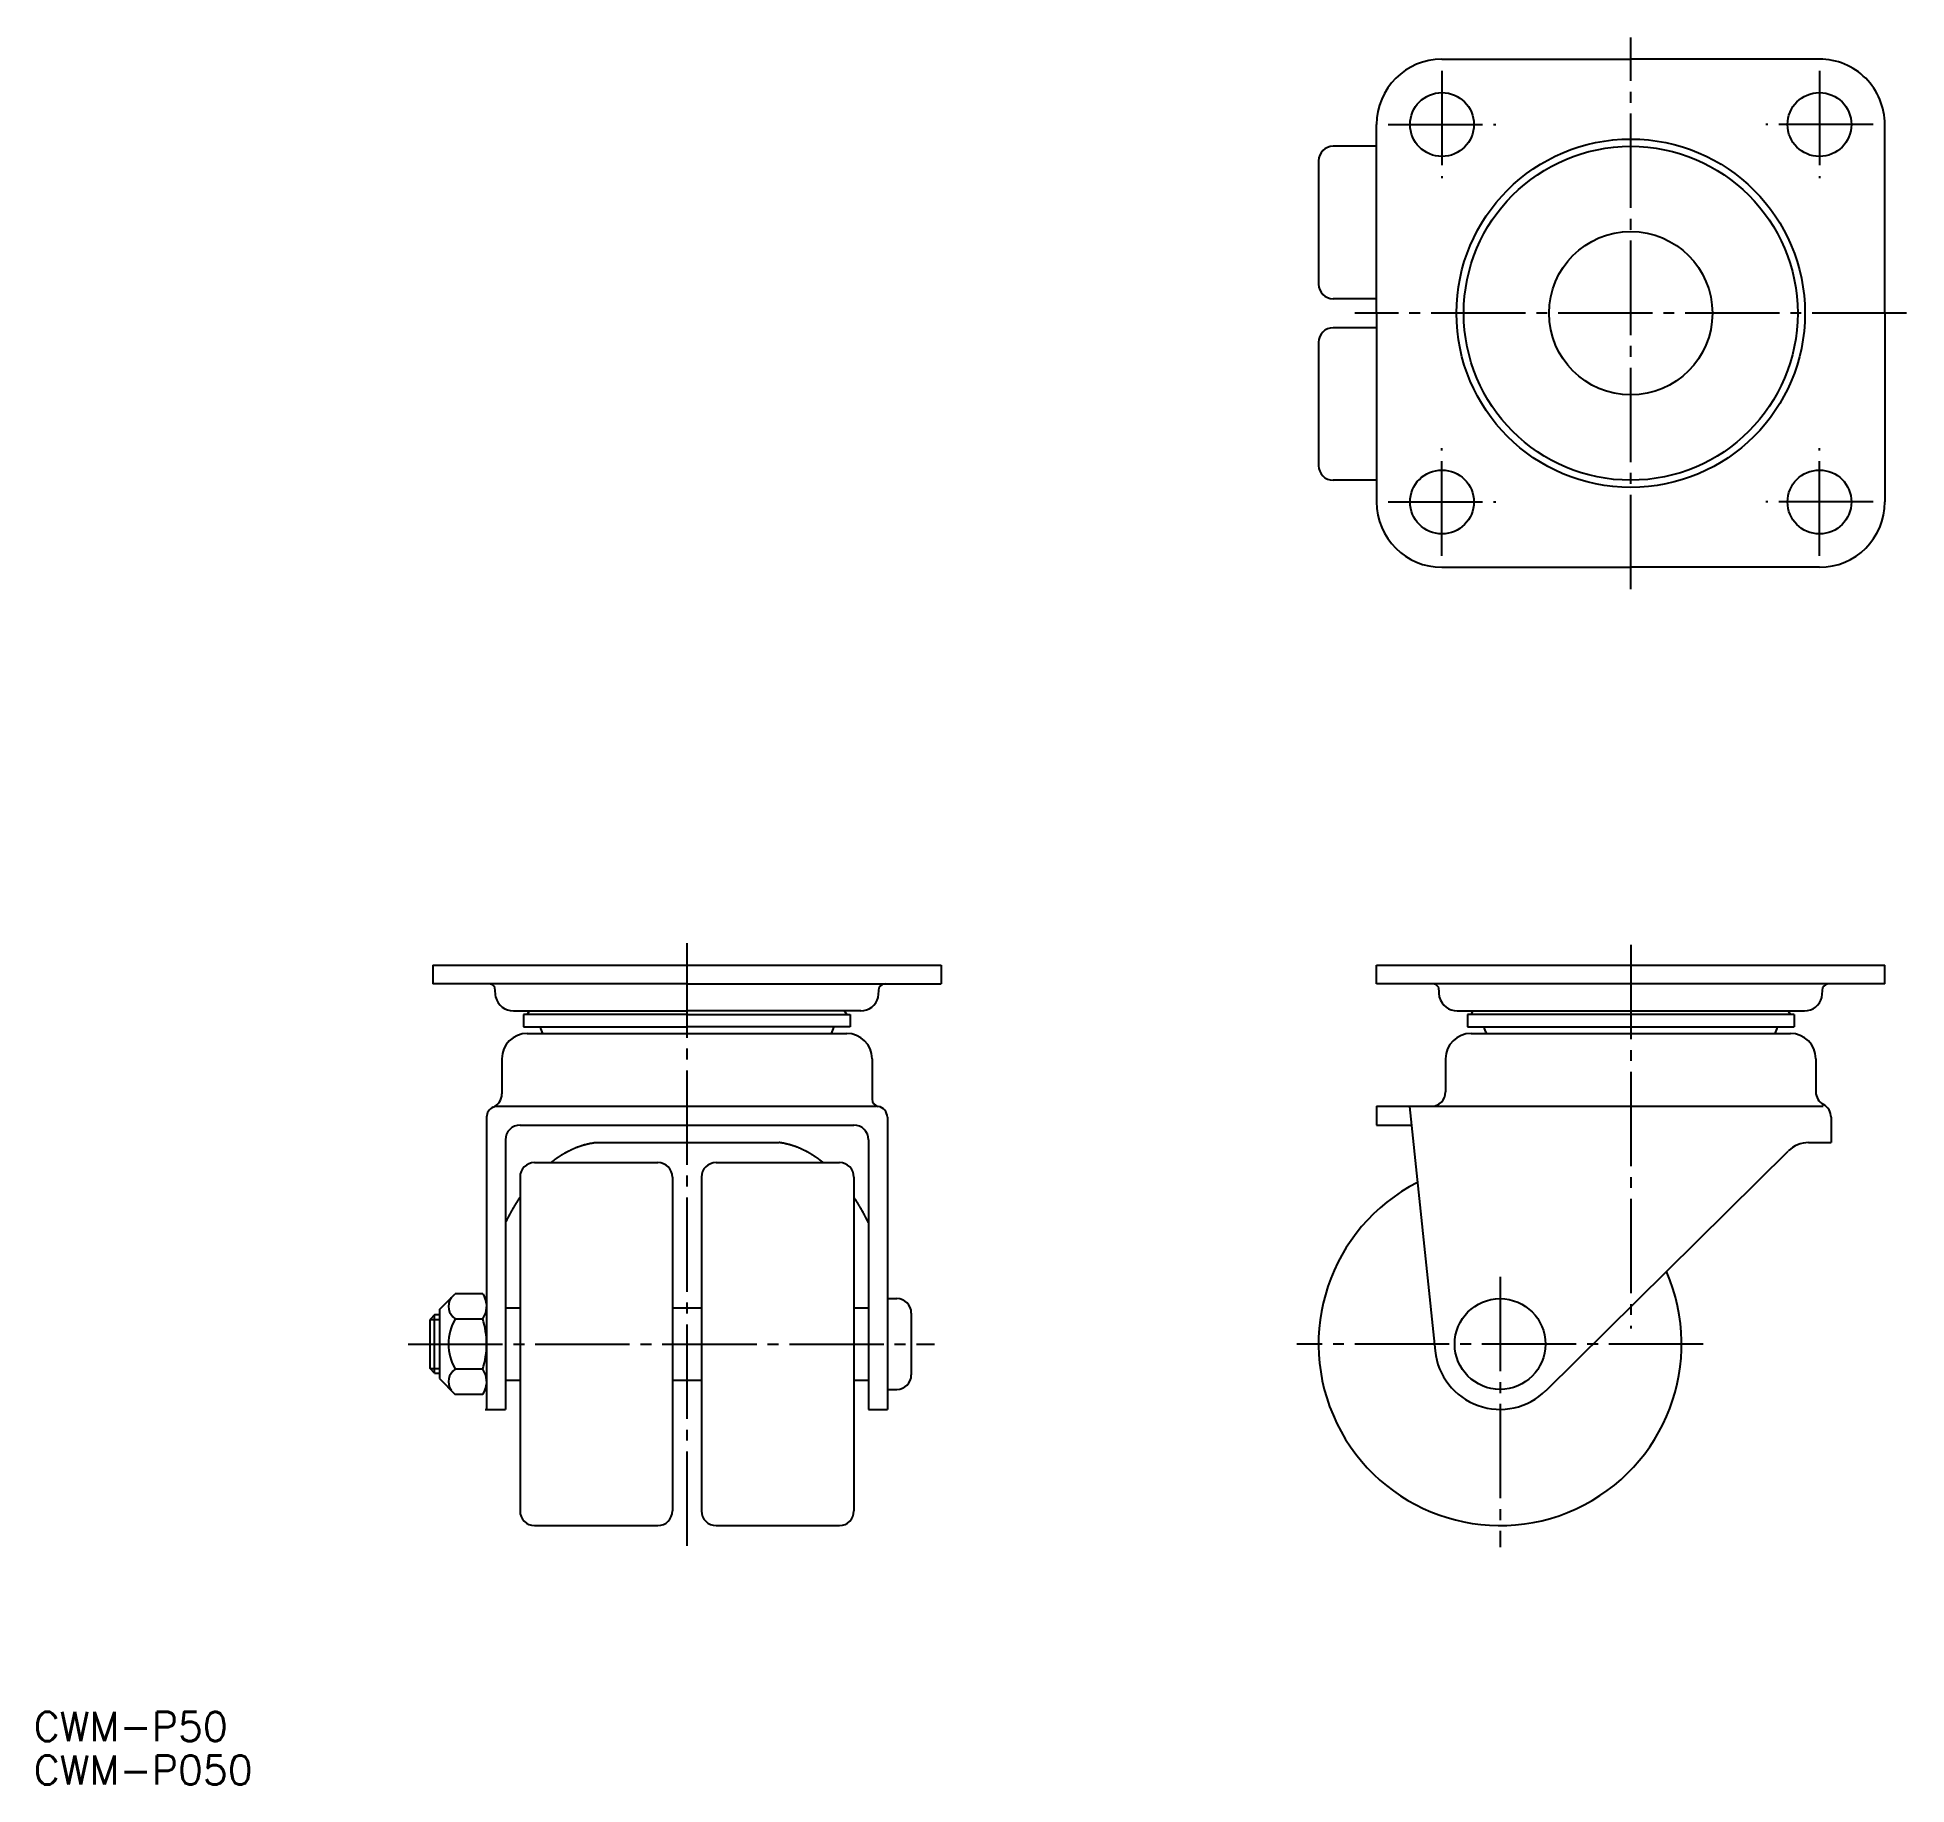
# Model space of a CAD drawing. Extents: x 96 to 353, y 60 to 301.
import ezdxf

# ---------------------------------------------------------------- set-up
doc = ezdxf.new("R2010")
doc.units = 0
doc.linetypes.add('CENTER', pattern=[17.5, 13, -1.5, 1.5, -1.5])
doc.layers.get('0').update_dxf_attribs({"linetype": 'CONTINUOUS'})
doc.layers.add('CENTER', color=1, linetype='CENTER')
doc.styles.get("Standard").update_dxf_attribs({"font": 'txt.shx', "bigfont": '@extfont2.shx'})

msp = doc.modelspace()

# ---------------------------------------------------------------- linework, layer by layer
at = {"color": 7, "linetype": 'CONTINUOUS'}
for p, q in [((289.4, 297.8), (315.4, 297.8)), ((341.4, 297.8), (315.4, 297.8)), ((280.4, 262.8), (280.4, 288.8)), ((350.4, 262.8), (350.4, 288.8)), ((272.4, 283.8), (272.4, 266.8)), ((280.4, 285.8), (274.4, 285.8)), ((280.4, 264.8), (274.4, 264.8)), ((280.4, 262.8), (280.4, 236.8)), ((350.4, 262.8), (350.4, 236.8)), ((280.4, 260.8), (274.4, 260.8)), ((272.4, 258.8), (272.4, 241.8)), ((280.4, 239.8), (274.4, 239.8)), ((289.4, 227.8), (315.4, 227.8)), ((341.4, 227.8), (315.4, 227.8)), ((150.4, 173), (220.4, 173)), ((150.4, 173), (150.4, 170.4)), ((220.4, 173), (220.4, 170.4)), ((280.4, 173), (350.4, 173)), ((280.4, 173), (350.4, 173)), ((280.4, 170.4), (280.4, 173)), ((350.4, 170.4), (350.4, 173)), ((185.4, 170.4), (150.4, 170.4)), ((185.4, 170.4), (220.4, 170.4)), ((350.4, 170.4), (280.4, 170.4)), ((159.07, 168.54), (158.95, 169.91)), ((211.74, 168.54), (211.86, 169.91)), ((289.07, 168.54), (288.95, 169.91)), ((341.74, 168.54), (341.86, 169.91)), ((161.48, 166.7), (185.4, 166.7)), ((185.4, 166.2), (162.9, 166.2)), ((162.9, 166.2), (162.9, 164.5)), ((163.4, 166.2), (163.69, 166.7)), ((209.33, 166.7), (185.4, 166.7)), ((185.4, 166.2), (207.9, 166.2)), ((207.4, 166.2), (207.11, 166.7)), ((207.9, 166.2), (207.9, 164.5)), ((291.48, 166.7), (339.33, 166.7)), ((337.9, 166.2), (292.9, 166.2)), ((292.9, 166.2), (292.9, 164.5)), ((293.4, 166.2), (293.69, 166.7)), ((337.4, 166.2), (337.11, 166.7)), ((337.9, 166.2), (337.9, 164.5)), ((162.9, 164.5), (185.4, 164.5)), ((163.4, 163.6), (207.4, 163.6)), ((207.9, 164.5), (185.4, 164.5)), ((292.9, 164.5), (337.9, 164.5)), ((293.4, 163.6), (337.4, 163.6)), ((159.9, 160.1), (159.9, 155.26)), ((210.9, 160.1), (210.9, 154.52)), ((289.9, 160.1), (289.9, 155.55)), ((340.9, 160.1), (340.9, 155.55)), ((157.8, 152.05), (157.8, 111.8)), ((158.94, 153.55), (211.5, 153.55)), ((211.7, 153.55), (211.7, 153.55)), ((213, 152.05), (213, 148.55)), ((280.4, 153.55), (341.93, 153.55)), ((280.4, 153.55), (280.4, 150.95)), ((284.92, 153.51), (288.45, 119.86)), ((343, 152.03), (343, 148.55)), ((162.4, 150.95), (208.4, 150.95)), ((162.57, 150.95), (205.82, 150.95)), ((213, 150.85), (213, 111.8)), ((280.4, 150.95), (285.19, 150.95)), ((160.4, 148.95), (160.4, 111.8)), ((172.7, 148.55), (198.1, 148.55)), ((210.4, 148.95), (210.4, 111.8)), ((303.73, 114.4), (337.1, 147.39)), ((339.91, 148.55), (343, 148.55)), ((164.4, 145.8), (181.4, 145.8)), ((189.4, 145.8), (206.4, 145.8)), ((162.4, 143.8), (162.4, 97.8)), ((183.4, 143.8), (183.4, 97.8)), ((187.4, 143.8), (187.4, 97.8)), ((208.4, 143.8), (208.4, 97.8)), ((151.3, 125.55), (153.48, 127.73)), ((157.27, 127.73), (153.48, 127.73)), ((157.27, 127.73), (157.8, 126.8)), ((213, 127.05), (214.3, 127.05)), ((150.63, 124.8), (150, 124.18)), ((150, 117.43), (150, 124.18)), ((151.3, 124.8), (150.63, 124.8)), ((150.63, 116.8), (150.63, 124.8)), ((151.3, 125.55), (151.3, 116.05)), ((153.48, 124.27), (157.27, 124.27)), ((160.4, 125.8), (162.4, 125.8)), ((183.4, 125.8), (187.4, 125.8)), ((208.4, 125.8), (210.4, 125.8)), ((216.3, 125.05), (216.3, 116.55)), ((150.63, 116.8), (150, 117.43)), ((150.63, 116.8), (151.3, 116.8)), ((151.3, 116.05), (153.48, 113.87)), ((157.27, 117.34), (153.48, 117.34)), ((157.27, 113.87), (153.48, 113.87)), ((157.27, 113.87), (157.8, 114.8)), ((160.4, 115.8), (162.4, 115.8)), ((183.4, 115.8), (187.4, 115.8)), ((208.4, 115.8), (210.4, 115.8)), ((213, 114.55), (214.3, 114.55)), ((157.6, 111.8), (160.4, 111.8)), ((210.4, 111.8), (213, 111.8)), ((164.4, 95.8), (181.4, 95.8)), ((189.4, 95.8), (206.4, 95.8))]:
    msp.add_line(p, q, dxfattribs=at)
at = {"color": 3, "linetype": 'CONTINUOUS'}
for p, q in [((150, 124.18), (151.3, 124.18)), ((150, 117.43), (151.3, 117.43))]:
    msp.add_line(p, q, dxfattribs=at)
at = {"color": 7, "linetype": 'CONTINUOUS'}
for points in [[(166.66, 145.8, 0), (166.71, 145.84, 0), (166.75, 145.87, 0), (166.8, 145.91, 0), (166.84, 145.94, 0), (166.89, 145.98, 0), (166.93, 146.01, 0), (166.98, 146.05, 0), (167.02, 146.09, 0), (167.07, 146.12, 0), (167.11, 146.15, 0), (167.16, 146.19, 0), (167.21, 146.22, 0), (167.25, 146.25, 0), (167.3, 146.29, 0), (167.34, 146.32, 0), (167.39, 146.35, 0), (167.43, 146.39, 0), (167.48, 146.42, 0), (167.53, 146.45, 0), (167.57, 146.48, 0), (167.62, 146.51, 0), (167.66, 146.54, 0), (167.71, 146.58, 0), (167.75, 146.61, 0), (167.8, 146.64, 0), (167.85, 146.67, 0), (167.89, 146.7, 0), (167.94, 146.73, 0), (167.99, 146.76, 0), (168.03, 146.79, 0), (168.08, 146.82, 0), (168.12, 146.85, 0), (168.17, 146.88, 0), (168.22, 146.91, 0), (168.26, 146.93, 0), (168.31, 146.96, 0), (168.36, 146.99, 0), (168.4, 147.02, 0), (168.45, 147.04, 0), (168.5, 147.07, 0), (168.54, 147.1, 0), (168.59, 147.13, 0), (168.64, 147.15, 0), (168.69, 147.18, 0), (168.73, 147.21, 0), (168.78, 147.23, 0), (168.83, 147.26, 0), (168.87, 147.28, 0), (168.92, 147.31, 0), (168.97, 147.33, 0), (169.01, 147.36, 0), (169.06, 147.38, 0), (169.11, 147.41, 0), (169.16, 147.43, 0), (169.2, 147.45, 0), (169.25, 147.48, 0), (169.3, 147.5, 0), (169.34, 147.52, 0), (169.39, 147.55, 0), (169.44, 147.57, 0), (169.49, 147.59, 0), (169.53, 147.61, 0), (169.58, 147.64, 0), (169.63, 147.66, 0), (169.68, 147.68, 0), (169.72, 147.7, 0), (169.77, 147.72, 0), (169.82, 147.74, 0), (169.87, 147.76, 0), (169.91, 147.78, 0), (169.96, 147.8, 0), (170.01, 147.82, 0), (170.06, 147.84, 0), (170.1, 147.86, 0), (170.15, 147.88, 0), (170.2, 147.9, 0), (170.25, 147.92, 0), (170.3, 147.94, 0), (170.34, 147.96, 0), (170.39, 147.97, 0), (170.44, 147.99, 0), (170.49, 148.01, 0), (170.53, 148.03, 0), (170.58, 148.04, 0), (170.63, 148.06, 0), (170.68, 148.08, 0), (170.73, 148.09, 0), (170.78, 148.11, 0), (170.82, 148.12, 0), (170.87, 148.14, 0), (170.92, 148.15, 0), (170.97, 148.17, 0), (171.01, 148.18, 0), (171.06, 148.2, 0), (171.11, 148.21, 0), (171.16, 148.23, 0), (171.21, 148.24, 0), (171.26, 148.25, 0), (171.3, 148.27, 0), (171.35, 148.28, 0), (171.4, 148.29, 0), (171.45, 148.31, 0), (171.5, 148.32, 0), (171.54, 148.33, 0), (171.59, 148.34, 0), (171.64, 148.35, 0), (171.69, 148.37, 0), (171.74, 148.38, 0), (171.79, 148.39, 0), (171.83, 148.4, 0), (171.88, 148.41, 0), (171.93, 148.42, 0), (171.98, 148.43, 0), (172.03, 148.44, 0), (172.07, 148.45, 0), (172.12, 148.46, 0), (172.17, 148.47, 0), (172.22, 148.48, 0), (172.27, 148.48, 0), (172.32, 148.49, 0), (172.37, 148.5, 0), (172.41, 148.51, 0), (172.46, 148.52, 0), (172.51, 148.52, 0), (172.56, 148.53, 0), (172.61, 148.54, 0), (172.66, 148.54, 0), (172.7, 148.55, 0)], [(204.15, 145.8, 0), (204.1, 145.84, 0), (204.06, 145.87, 0), (204.01, 145.91, 0), (203.96, 145.94, 0), (203.92, 145.98, 0), (203.87, 146.01, 0), (203.83, 146.05, 0), (203.78, 146.09, 0), (203.74, 146.12, 0), (203.69, 146.15, 0), (203.65, 146.19, 0), (203.6, 146.22, 0), (203.56, 146.25, 0), (203.51, 146.29, 0), (203.47, 146.32, 0), (203.42, 146.35, 0), (203.37, 146.39, 0), (203.33, 146.42, 0), (203.28, 146.45, 0), (203.24, 146.48, 0), (203.19, 146.51, 0), (203.14, 146.54, 0), (203.1, 146.58, 0), (203.05, 146.61, 0), (203.01, 146.64, 0), (202.96, 146.67, 0), (202.91, 146.7, 0), (202.87, 146.73, 0), (202.82, 146.76, 0), (202.78, 146.79, 0), (202.73, 146.82, 0), (202.68, 146.85, 0), (202.63, 146.88, 0), (202.59, 146.91, 0), (202.54, 146.93, 0), (202.5, 146.96, 0), (202.45, 146.99, 0), (202.4, 147.02, 0), (202.36, 147.04, 0), (202.31, 147.07, 0), (202.26, 147.1, 0), (202.22, 147.13, 0), (202.17, 147.15, 0), (202.12, 147.18, 0), (202.07, 147.21, 0), (202.03, 147.23, 0), (201.98, 147.26, 0), (201.93, 147.28, 0), (201.89, 147.31, 0), (201.84, 147.33, 0), (201.79, 147.36, 0), (201.75, 147.38, 0), (201.7, 147.41, 0), (201.65, 147.43, 0), (201.6, 147.45, 0), (201.56, 147.48, 0), (201.51, 147.5, 0), (201.46, 147.52, 0), (201.41, 147.55, 0), (201.37, 147.57, 0), (201.32, 147.59, 0), (201.27, 147.61, 0), (201.23, 147.64, 0), (201.18, 147.66, 0), (201.13, 147.68, 0), (201.08, 147.7, 0), (201.04, 147.72, 0), (200.99, 147.74, 0), (200.94, 147.76, 0), (200.89, 147.78, 0), (200.84, 147.8, 0), (200.8, 147.82, 0), (200.75, 147.84, 0), (200.7, 147.86, 0), (200.66, 147.88, 0), (200.61, 147.9, 0), (200.56, 147.92, 0), (200.51, 147.94, 0), (200.46, 147.96, 0), (200.42, 147.97, 0), (200.37, 147.99, 0), (200.32, 148.01, 0), (200.27, 148.03, 0), (200.22, 148.04, 0), (200.18, 148.06, 0), (200.13, 148.08, 0), (200.08, 148.09, 0), (200.03, 148.11, 0), (199.98, 148.12, 0), (199.94, 148.14, 0), (199.89, 148.15, 0), (199.84, 148.17, 0), (199.79, 148.18, 0), (199.74, 148.2, 0), (199.7, 148.21, 0), (199.65, 148.23, 0), (199.6, 148.24, 0), (199.55, 148.25, 0), (199.5, 148.27, 0), (199.46, 148.28, 0), (199.41, 148.29, 0), (199.36, 148.31, 0), (199.31, 148.32, 0), (199.26, 148.33, 0), (199.21, 148.34, 0), (199.17, 148.35, 0), (199.12, 148.37, 0), (199.07, 148.38, 0), (199.02, 148.39, 0), (198.97, 148.4, 0), (198.93, 148.41, 0), (198.88, 148.42, 0), (198.83, 148.43, 0), (198.78, 148.44, 0), (198.73, 148.45, 0), (198.68, 148.46, 0), (198.63, 148.47, 0), (198.59, 148.48, 0), (198.54, 148.48, 0), (198.49, 148.49, 0), (198.44, 148.5, 0), (198.39, 148.51, 0), (198.34, 148.52, 0), (198.3, 148.52, 0), (198.25, 148.53, 0), (198.2, 148.54, 0), (198.15, 148.54, 0), (198.1, 148.55, 0)], [(160.4, 137.48, 0), (160.42, 137.51, 0), (160.43, 137.54, 0), (160.45, 137.57, 0), (160.46, 137.6, 0), (160.47, 137.63, 0), (160.49, 137.66, 0), (160.5, 137.69, 0), (160.52, 137.72, 0), (160.53, 137.75, 0), (160.55, 137.78, 0), (160.56, 137.81, 0), (160.58, 137.84, 0), (160.59, 137.87, 0), (160.61, 137.9, 0), (160.62, 137.92, 0), (160.64, 137.95, 0), (160.65, 137.98, 0), (160.66, 138.01, 0), (160.68, 138.04, 0), (160.69, 138.07, 0), (160.71, 138.1, 0), (160.72, 138.13, 0), (160.74, 138.16, 0), (160.75, 138.19, 0), (160.77, 138.21, 0), (160.78, 138.24, 0), (160.8, 138.27, 0), (160.81, 138.3, 0), (160.83, 138.33, 0), (160.84, 138.36, 0), (160.86, 138.39, 0), (160.87, 138.41, 0), (160.89, 138.44, 0), (160.9, 138.47, 0), (160.92, 138.5, 0), (160.93, 138.53, 0), (160.95, 138.56, 0), (160.96, 138.59, 0), (160.98, 138.61, 0), (160.99, 138.64, 0), (161.01, 138.67, 0), (161.02, 138.7, 0), (161.04, 138.73, 0), (161.06, 138.75, 0), (161.07, 138.78, 0), (161.09, 138.81, 0), (161.1, 138.84, 0), (161.12, 138.87, 0), (161.13, 138.9, 0), (161.15, 138.92, 0), (161.16, 138.95, 0), (161.18, 138.98, 0), (161.19, 139.01, 0), (161.21, 139.04, 0), (161.22, 139.06, 0), (161.24, 139.09, 0), (161.25, 139.12, 0), (161.27, 139.15, 0), (161.28, 139.18, 0), (161.3, 139.2, 0), (161.32, 139.23, 0), (161.33, 139.26, 0), (161.35, 139.28, 0), (161.36, 139.31, 0), (161.38, 139.34, 0), (161.4, 139.37, 0), (161.41, 139.4, 0), (161.43, 139.42, 0), (161.44, 139.45, 0), (161.46, 139.48, 0), (161.47, 139.5, 0), (161.49, 139.53, 0), (161.5, 139.56, 0), (161.52, 139.59, 0), (161.54, 139.61, 0), (161.55, 139.64, 0), (161.57, 139.67, 0), (161.58, 139.7, 0), (161.6, 139.72, 0), (161.62, 139.75, 0), (161.63, 139.78, 0), (161.65, 139.8, 0), (161.66, 139.83, 0), (161.68, 139.86, 0), (161.7, 139.88, 0), (161.71, 139.91, 0), (161.73, 139.94, 0), (161.74, 139.97, 0), (161.76, 139.99, 0), (161.78, 140.02, 0), (161.79, 140.04, 0), (161.81, 140.07, 0), (161.82, 140.1, 0), (161.84, 140.12, 0), (161.86, 140.15, 0), (161.87, 140.18, 0), (161.89, 140.21, 0), (161.91, 140.23, 0), (161.92, 140.26, 0), (161.94, 140.28, 0), (161.96, 140.31, 0), (161.97, 140.34, 0), (161.99, 140.36, 0), (162, 140.39, 0), (162.02, 140.41, 0), (162.04, 140.44, 0), (162.05, 140.47, 0), (162.07, 140.49, 0), (162.09, 140.52, 0), (162.1, 140.55, 0), (162.12, 140.57, 0), (162.14, 140.6, 0), (162.15, 140.62, 0), (162.17, 140.65, 0), (162.19, 140.68, 0), (162.2, 140.7, 0), (162.22, 140.73, 0), (162.24, 140.75, 0), (162.25, 140.78, 0), (162.27, 140.8, 0), (162.29, 140.83, 0), (162.3, 140.85, 0), (162.32, 140.88, 0), (162.34, 140.91, 0), (162.35, 140.93, 0), (162.37, 140.96, 0), (162.39, 140.98, 0), (162.4, 141.01, 0)], [(210.4, 137.48, 0), (210.39, 137.51, 0), (210.38, 137.54, 0), (210.36, 137.57, 0), (210.35, 137.6, 0), (210.33, 137.63, 0), (210.32, 137.66, 0), (210.3, 137.69, 0), (210.29, 137.72, 0), (210.27, 137.75, 0), (210.26, 137.78, 0), (210.25, 137.81, 0), (210.23, 137.84, 0), (210.22, 137.87, 0), (210.2, 137.9, 0), (210.19, 137.92, 0), (210.17, 137.95, 0), (210.16, 137.98, 0), (210.14, 138.01, 0), (210.13, 138.04, 0), (210.11, 138.07, 0), (210.1, 138.1, 0), (210.08, 138.13, 0), (210.07, 138.16, 0), (210.05, 138.19, 0), (210.04, 138.21, 0), (210.02, 138.24, 0), (210.01, 138.27, 0), (209.99, 138.3, 0), (209.98, 138.33, 0), (209.96, 138.36, 0), (209.95, 138.39, 0), (209.93, 138.41, 0), (209.92, 138.44, 0), (209.9, 138.47, 0), (209.89, 138.5, 0), (209.87, 138.53, 0), (209.86, 138.56, 0), (209.84, 138.59, 0), (209.83, 138.61, 0), (209.81, 138.64, 0), (209.8, 138.67, 0), (209.78, 138.7, 0), (209.77, 138.73, 0), (209.75, 138.75, 0), (209.74, 138.78, 0), (209.72, 138.81, 0), (209.71, 138.84, 0), (209.69, 138.87, 0), (209.68, 138.9, 0), (209.66, 138.92, 0), (209.65, 138.95, 0), (209.63, 138.98, 0), (209.61, 139.01, 0), (209.6, 139.04, 0), (209.58, 139.06, 0), (209.57, 139.09, 0), (209.55, 139.12, 0), (209.54, 139.15, 0), (209.52, 139.18, 0), (209.51, 139.2, 0), (209.49, 139.23, 0), (209.47, 139.26, 0), (209.46, 139.28, 0), (209.44, 139.31, 0), (209.43, 139.34, 0), (209.41, 139.37, 0), (209.4, 139.4, 0), (209.38, 139.42, 0), (209.37, 139.45, 0), (209.35, 139.48, 0), (209.33, 139.5, 0), (209.32, 139.53, 0), (209.3, 139.56, 0), (209.29, 139.59, 0), (209.27, 139.61, 0), (209.25, 139.64, 0), (209.24, 139.67, 0), (209.22, 139.7, 0), (209.21, 139.72, 0), (209.19, 139.75, 0), (209.18, 139.78, 0), (209.16, 139.8, 0), (209.14, 139.83, 0), (209.13, 139.86, 0), (209.11, 139.88, 0), (209.09, 139.91, 0), (209.08, 139.94, 0), (209.06, 139.97, 0), (209.05, 139.99, 0), (209.03, 140.02, 0), (209.01, 140.04, 0), (209, 140.07, 0), (208.98, 140.1, 0), (208.97, 140.12, 0), (208.95, 140.15, 0), (208.93, 140.18, 0), (208.92, 140.21, 0), (208.9, 140.23, 0), (208.88, 140.26, 0), (208.87, 140.28, 0), (208.85, 140.31, 0), (208.84, 140.34, 0), (208.82, 140.36, 0), (208.8, 140.39, 0), (208.79, 140.41, 0), (208.77, 140.44, 0), (208.75, 140.47, 0), (208.74, 140.49, 0), (208.72, 140.52, 0), (208.7, 140.55, 0), (208.69, 140.57, 0), (208.67, 140.6, 0), (208.65, 140.62, 0), (208.64, 140.65, 0), (208.62, 140.68, 0), (208.6, 140.7, 0), (208.59, 140.73, 0), (208.57, 140.75, 0), (208.55, 140.78, 0), (208.54, 140.8, 0), (208.52, 140.83, 0), (208.5, 140.85, 0), (208.49, 140.88, 0), (208.47, 140.91, 0), (208.45, 140.93, 0), (208.44, 140.96, 0), (208.42, 140.98, 0), (208.4, 141.01, 0)]]:
    msp.add_polyline3d(points, dxfattribs=at)
for centre, radius in [((289.4, 288.8), 4.4), ((341.4, 288.8), 4.4), ((315.4, 262.8), 24), ((315.4, 262.8), 23), ((315.4, 262.8), 11.25), ((289.4, 236.8), 4.4), ((341.4, 236.8), 4.4), ((297.4, 120.8), 6.25)]:
    msp.add_circle(centre, radius, dxfattribs=at)
for centre, radius, start, end in [((289.4, 288.8), 9, 90, 180), ((341.4, 288.8), 9, 359.9999, 90), ((274.4, 283.8), 2, 90, 180), ((274.4, 266.8), 2, 180, 270), ((274.4, 258.8), 2, 90, 180), ((274.4, 241.8), 2, 180, 270), ((289.4, 236.8), 9, 180, 270), ((341.4, 236.8), 9, 270, 0), ((158.09, 169.4), 1, 30.4845, 90), ((212.72, 169.4), 1, 90, 149.5155), ((288.09, 169.4), 1, 30.4845, 90), ((342.72, 169.4), 1, 90, 149.5155), ((161.48, 169.2), 2.5, 195.2304, 270), ((209.33, 169.2), 2.5, 270, 344.7696), ((291.48, 169.2), 2.5, 195.2304, 270), ((339.33, 169.2), 2.5, 270, 344.7696), ((163.4, 160.1), 3.5, 90, 180), ((167.9, 165.02), 2.78, 190.8274, 210.9347), ((202.9, 165.02), 2.78, 329.0653, 349.1726), ((207.4, 160.1), 3.5, 0, 90), ((293.4, 160.1), 3.5, 90, 180), ((297.9, 165.02), 2.78, 190.8274, 210.9347), ((332.9, 165.02), 2.78, 329.0653, 349.1726), ((337.4, 160.1), 3.5, 0, 90), ((157.9, 155.26), 2, 293.5781, 360), ((211.9, 154.52), 1, 180, 260.7932), ((287.9, 155.55), 2, 270, 360), ((342.9, 155.55), 2, 180, 241.6406), ((159.3, 152.05), 1.5, 113.5781, 180), ((211.5, 152.05), 1.5, 0, 80.7932), ((341, 152.03), 2, 0, 61.6406), ((162.4, 148.95), 2, 90, 180), ((208.4, 148.95), 2, 0, 90), ((339.91, 144.55), 4, 90, 134.6732), ((164.4, 143.8), 2, 90, 180), ((181.4, 143.8), 2, 0, 90), ((189.4, 143.8), 2, 90, 180), ((206.4, 143.8), 2, 0, 90), ((297.4, 120.8), 25, 117.0906, 23.573), ((154.63, 126), 2.08, 146.3736, 236.3736), ((154.74, 126), 3.07, 325.6158, 25.6158), ((214.3, 125.05), 2, 0, 90), ((159.48, 120.8), 6.93, 150, 210), ((146.34, 120.8), 11.46, 342.412, 17.588), ((297.4, 120.8), 9, 185.9904, 314.6732), ((154.63, 115.61), 2.08, 123.6264, 213.6264), ((154.74, 115.61), 3.07, 334.3842, 34.3842), ((214.3, 116.55), 2, 270, 0), ((164.4, 97.8), 2, 180, 270), ((181.4, 97.8), 2, 270, 0), ((189.4, 97.8), 2, 180, 270), ((206.4, 97.8), 2, 270, 0)]:
    msp.add_arc(centre, radius, start, end, dxfattribs=at)
at = {"layer": 'CENTER', "color": 1, "linetype": 'CENTER'}
for p, q in [((315.4, 224.8), (315.4, 300.8)), ((289.4, 296.2), (289.4, 281.4)), ((341.4, 296.2), (341.4, 281.4)), ((282, 288.8), (296.8, 288.8)), ((348.8, 288.8), (334, 288.8)), ((353.4, 262.8), (277.4, 262.8)), ((289.4, 229.4), (289.4, 244.2)), ((341.4, 229.4), (341.4, 244.2)), ((282, 236.8), (296.8, 236.8)), ((348.8, 236.8), (334, 236.8)), ((185.4, 176), (185.4, 93)), ((315.4, 175.8), (315.4, 122.94)), ((297.4, 130.05), (297.4, 92.8)), ((147, 120.8), (219.5, 120.8)), ((325.4, 120.8), (269.4, 120.8))]:
    msp.add_line(p, q, dxfattribs=at)

# ---------------------------------------------------------------- texts
at = {"color": 7, "linetype": 'CONTINUOUS'}
for s, p in [('CWM-P50', (95.4, 66.11)), ('CWM-P050', (95.4, 60.11))]:
    msp.add_text(s, height=4, dxfattribs=at).set_placement(p)

doc.saveas('drawing.dxf')
